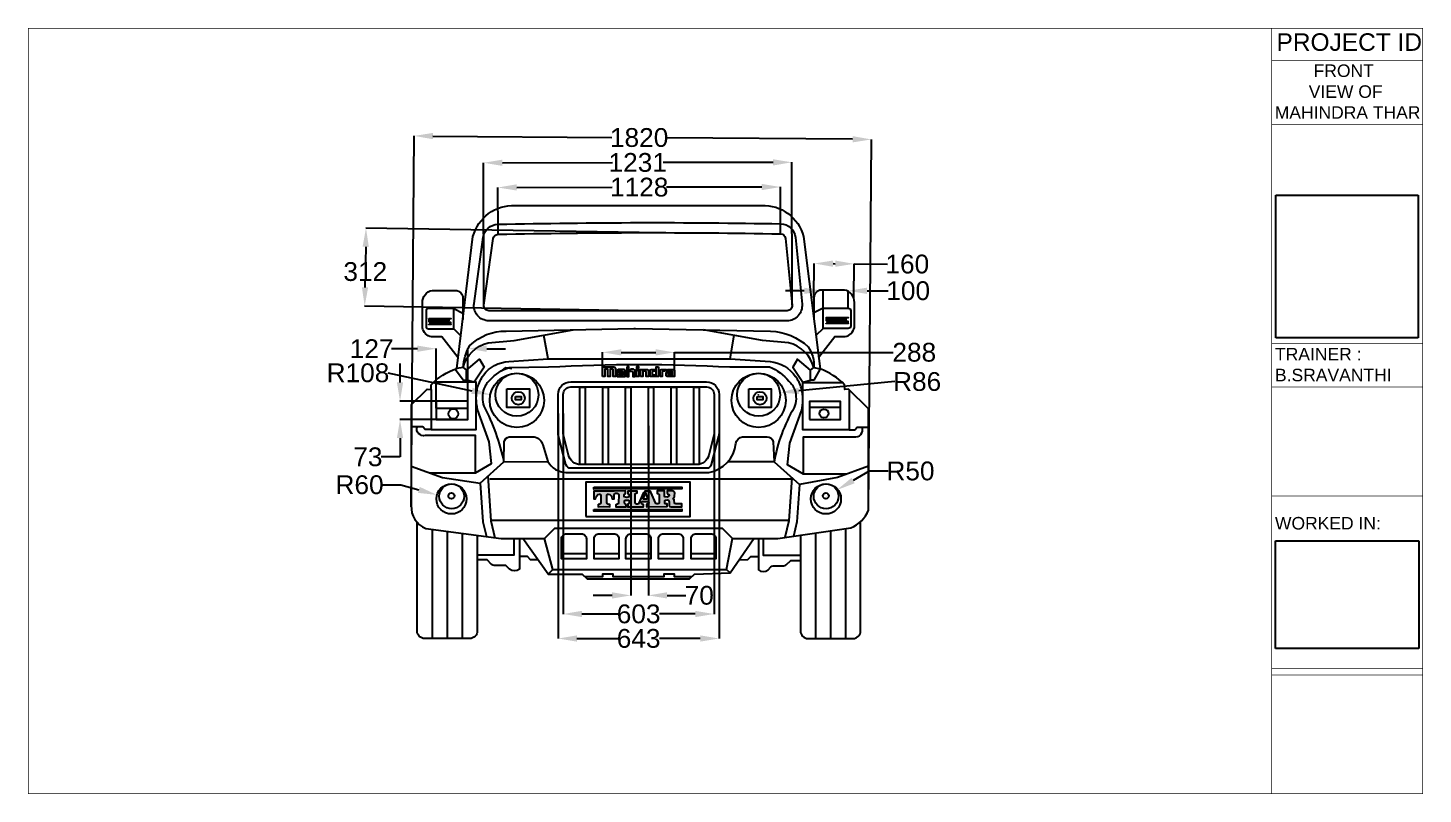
# Model space of a CAD drawing. Header units: millimetres. Extents: x 95227 to 123007, y 41076 to 56298.
# Drawn here: x 117435 to 123007, y 45131 to 48188 of the extents above; entities that cross this region are included whole.
import ezdxf

# ---------------------------------------------------------------- set-up
doc = ezdxf.new("R2010")
doc.units = ezdxf.units.MM
doc.header["$MEASUREMENT"] = 0
doc.layers.add('Dimensions', color=9, linetype='Continuous')
doc.layers.add('Zig Zag', color=7, linetype='ZIGZAG')
doc.styles.get("Standard").update_dxf_attribs({"font": 'arial.ttf'})
doc.linetypes.add('ZIGZAG', pattern='A,0.0001,-0.2,[131,ltypeshp.shx,S=0.2,R=0,X=-0.2,Y=0],-0.4,[131,ltypeshp.shx,S=0.2,R=180,X=0.2,Y=0],-0.2', length=0.8001)
doc.dimstyles.get("Standard").update_dxf_attribs({"dimtxt": 75, "dimasz": 75, "dimexe": 0.18, "dimexo": 0.0625, "dimgap": 0.09, "dimtad": 0, "dimtih": 1, "dimtoh": 1, "dimdec": 0, "dimzin": 0, "dimdsep": 46, "dimtxsty": 'Standard', "dimcen": 0.09, "dimadec": 0, "dimazin": 0, "dimtfac": 1, "dimtdec": 0, "dimtofl": 0, "dimtmove": 0, "dimatfit": 3, "dimfxl": 1, "dimtolj": 1, "dimtzin": 0, "dimarcsym": 0})
picture_1 = doc.add_image_def('image1.jpeg', size_in_pixel=(1023, 1024))
picture_2 = doc.add_image_def('image2.jpg', size_in_pixel=(866, 650))

# ---------------------------------------------------------------- blocks, each defined once
blk = doc.blocks.new('Thar Text')
h = blk.add_hatch(color=1)
h.dxf.hatch_style = 1
h.paths.add_polyline_path([(46.7, -3), (-34.6, 23.4), (-35.1, 21.7), (46.1, -4.7)])
h.paths.add_polyline_path([(-15.4, 11.2, -0.382894), (-13.9, 8.7), (-16.4, 1.4, -0.23712), (-17.9, 0.6), (-19.2, 0.6, 0.31703), (-19.4, 0.4), (-20, -1.3), (-10.7, -4.4), (-10.2, -2.9, 0.242247), (-10.7, -1.1, -0.339913), (-11, -0.2), (-10.4, 1.6, -0.265073), (-10.3, 1.7, -0.273396), (-5.9, 0.3, -0.277258), (-5.9, 0.1), (-6.5, -1.5, -0.294154), (-7.4, -2.3, 0.288317), (-8.7, -3.4), (-9.2, -4.9), (5.4, -9.6), (6, -7.6, -0.393076), (4.7, -5.4), (4.8, -5.1, -0.353837), (6, -4.5), (10.8, -6, -0.376101), (11.5, -7.4, -0.347638), (10.2, -8.3), (9, -8.3), (8.3, -10.5), (27.2, -16.6), (28, -13.9), (26.4, -13.4, -0.348559), (26, -12.8), (26.7, -10.7, -0.381602), (27.7, -10), (29.6, -10.6, -0.406679), (30.5, -12.6), (29.5, -15.8, 0.400639), (30.6, -17.9), (40.6, -21.1), (41.6, -18.3), (36.1, -16.5, -0.333412), (35.2, -15), (35.7, -13.1, 0.344418), (35.1, -11.1, 0.196792), (37.3, -9.2), (38.4, -6.2, 0.356185), (36.6, -3.6), (32, -2.1), (31.3, -4.1, 0.250677), (32, -5.5, -0.521072), (31.7, -7.7, -0.179004), (30.2, -7.8), (28.3, -7.1, -0.34931), (27.9, -6.3), (29.6, -1.4), (22.9, 0.8), (22.1, -1.6, -0.435565), (23.4, -3.7), (21.2, -10.5, -0.584703), (17.9, -10.3), (16.7, 1.7, 0.27519), (15.3, 3.2), (11.4, 4.5), (11.7, -3.1, -0.566637), (11.2, -3.6), (7.8, -2.5, -0.426032), (7.8, -1.8), (9.6, 0.4), (10.1, 2, 0.26241), (9.7, 3.6), (1.6, -5.4, -0.497213), (-1.2, -3.7), (1.2, 3.7, -0.471858), (3.7, 5.1), (4.3, 6.8), (-4.2, 9.6), (-4.9, 7.6, 0.376102), (-4, 6), (-4.7, 3.9, -0.251657), (-9.4, 5.4), (-9.1, 6.4, -0.401256), (-7, 8.1), (-6.3, 10.3), (-16.9, 13.7), (-26.6, 16.8), (-35.8, 19.8), (-38.1, 12.7), (-36.4, 12.1, -0.37191), (-31.2, 15.3, -0.585078), (-30.4, 13.7), (-32.6, 7, -0.316215), (-34.2, 6), (-35.5, 6.1, 0.351509), (-35.9, 5.8), (-36.5, 4.1), (-31, 2.4), (-25.6, 0.6), (-25, 2.3, 0.351509), (-25.2, 2.7), (-26.4, 3.4, -0.316215), (-27, 5.2), (-24.9, 11.9, -0.585078), (-23.3, 12.7, -0.37191), (-21, 7.1), (-19.3, 6.6), (-18.1, 10.1, -0.399434)])
h.paths.add_polyline_path([(40, -23.5), (-41.3, 2.9), (-41.8, 1.3), (39.4, -25.1)])
at = {"color": 1}
blk.add_lwpolyline([(-16.9, 13.7), (-26.6, 16.8), (-35.8, 19.8), (-38.1, 12.7), (-36.4, 12.1, -0.37191), (-31.2, 15.3, -0.585078), (-30.4, 13.7), (-32.6, 7, -0.316215), (-34.2, 6), (-35.5, 6.1, 0.351509), (-35.9, 5.8), (-36.5, 4.1), (-31, 2.4), (-25.6, 0.6), (-25, 2.3, 0.351509), (-25.2, 2.7), (-26.4, 3.4, -0.316215), (-27, 5.2), (-24.9, 11.9, -0.585078), (-23.3, 12.7, -0.37191), (-21, 7.1), (-19.3, 6.6), (-18.1, 10.1, -0.399434), (-15.4, 11.2, -0.382894), (-13.9, 8.7), (-16.4, 1.4, -0.23712), (-17.9, 0.6), (-19.2, 0.6, 0.31703), (-19.4, 0.4), (-20, -1.3), (-10.7, -4.4), (-10.2, -2.9, 0.242247), (-10.7, -1.1, -0.339913), (-11, -0.2), (-10.4, 1.6, -0.265073), (-10.3, 1.7, -0.273396), (-5.9, 0.3, -0.277258), (-5.9, 0.1), (-6.5, -1.5, -0.294154), (-7.4, -2.3, 0.288317), (-8.7, -3.4), (-9.2, -4.9), (5.4, -9.6), (6, -7.6, -0.393076), (4.7, -5.4), (4.8, -5.1, -0.353837), (6, -4.5), (10.8, -6, -0.376101), (11.5, -7.4, -0.347638), (10.2, -8.3), (9, -8.3), (8.3, -10.5), (27.2, -16.6), (28, -13.9), (26.4, -13.4, -0.348559), (26, -12.8), (26.7, -10.7, -0.381602), (27.7, -10), (29.6, -10.6, -0.406679), (30.5, -12.6), (29.5, -15.8, 0.400639), (30.6, -17.9), (40.6, -21.1), (41.6, -18.3), (36.1, -16.5, -0.333412), (35.2, -15), (35.7, -13.1, 0.344418), (35.1, -11.1, 0.196792), (37.3, -9.2), (38.4, -6.2, 0.356185), (36.6, -3.6), (32, -2.1), (31.3, -4.1, 0.250677), (32, -5.5, -0.521072), (31.7, -7.7, -0.179004), (30.2, -7.8), (28.3, -7.1, -0.34931), (27.9, -6.3), (29.6, -1.4), (22.9, 0.8), (22.1, -1.6, -0.435565), (23.4, -3.7), (21.2, -10.5, -0.584703), (17.9, -10.3), (16.7, 1.7, 0.27519), (15.3, 3.2), (11.4, 4.5), (11.7, -3.1, -0.58706), (11.2, -3.6), (7.8, -2.5, -0.426032), (7.8, -1.8), (9.6, 0.4), (10.1, 2, 0.26241), (9.7, 3.6), (1.6, -5.4, -0.497213), (-1.2, -3.7), (1.2, 3.7, -0.471858), (3.7, 5.1), (4.3, 6.8), (-4.2, 9.6), (-4.9, 7.6, 0.376102), (-4, 6), (-4.7, 3.9, -0.251657), (-9.4, 5.4), (-9.1, 6.4, -0.401256), (-7, 8.1), (-6.3, 10.3), (-16.9, 13.7)], format="xyb", dxfattribs=at)
for points in [[(-34.6, 23.4), (46.7, -3), (46.1, -4.7), (-35.1, 21.7)], [(-41.3, 2.9), (40, -23.5), (39.4, -25.1), (-41.8, 1.3)]]:
    blk.add_lwpolyline(points, close=True, dxfattribs=at)
blk = doc.blocks.new('Mahindra')
h = blk.add_hatch(color=7)
h.dxf.hatch_style = 1
h.paths.add_polyline_path([(-443, 114, -0.346583), (-436, 121), (-403, 121, -0.444903), (-393, 111), (-393, 0), (-358, 0), (-358, 135, 0.357936), (-381, 158), (-563, 158), (-563, 0), (-526, 0), (-526, 121), (-485, 121, -0.455036), (-478, 114), (-478, 0), (-443, 0)])
h.paths.add_polyline_path([(-252, 62, 0.467401), (-258, 69), (-320, 69, 0.365004), (-333, 56), (-333, 12, 0.414703), (-322, 0), (-200, 0), (-200, 93, 0.37394), (-221, 115), (-307, 115, 0.272235), (-317, 110), (-332, 86), (-247, 86, -0.438461), (-235, 74), (-235, 27), (-302, 27), (-302, 41, -0.46741), (-297, 46), (-252, 46)])
h.paths.add_polyline_path([(-141, 158), (-176, 158), (-176, 0), (-141, 0)])
h.paths.add_polyline_path([(-66, 116), (-112, 116, 0.276814), (-122, 110), (-141, 86), (-93, 86, -0.440981), (-81, 74), (-81, 0), (-44, 0), (-44, 93, 0.379042)])
h.paths.add_polyline_path([(18, 114), (-16, 88, 0.234612), (-18, 82), (-18, 0), (18, 0)])
h.paths.add_polyline_path([(18, 128), (18, 158), (-18, 158), (-18, 100)])
h.paths.add_polyline_path([(80, 85), (123, 85, -0.432716), (134, 74), (134, 0), (172, 0), (172, 90, 0.453336), (147, 115), (43, 115), (43, 0), (80, 0)])
h.paths.add_polyline_path([(241, 86), (272, 86, 0.27096), (279, 90), (293, 115), (216, 115, 0.340229), (196, 95), (196, 15, 0.364131), (215, 0), (330, 0), (330, 158), (295, 158), (295, 28), (242, 28, -0.473184), (232, 37), (232, 76, -0.325018)])
h.paths.add_polyline_path([(440, 91), (456, 115), (373, 115, 0.414214), (356, 98), (356, 0), (392, 0), (392, 73, -0.383301), (404, 85), (428, 85, 0.262836)])
h.paths.add_polyline_path([(587, 97, 0.382551), (569, 115), (481, 115), (469, 109), (455, 86), (542, 86, -0.384577), (552, 77), (552, 27), (485, 27), (485, 40, -0.487403), (490, 46), (536, 46), (536, 62, 0.4624), (529, 68), (467, 68, 0.369759), (453, 55), (453, 14, 0.360265), (467, 0), (587, 0)])
at = {"color": 7, "true_color": 0xffffff}
for points in [[(-563, 0), (-563, 158), (-381, 158, -0.357936), (-358, 135), (-358, 0), (-393, 0), (-393, 111, 0.444903), (-403, 121), (-436, 121, 0.346583), (-443, 114), (-443, 0), (-478, 0), (-478, 114, 0.455036), (-485, 121), (-526, 121), (-526, 0)], [(-332, 86), (-247, 86, -0.438461), (-235, 74), (-235, 27), (-302, 27), (-302, 41, -0.46741), (-297, 46), (-252, 46), (-252, 62, 0.467401), (-258, 69), (-320, 69, 0.365004), (-333, 56), (-333, 12, 0.416126), (-322, 0), (-200, 0), (-200, 93, 0.37394), (-221, 115), (-307, 115, 0.263878), (-317, 110)], [(-16, 88), (18, 114), (18, 0), (-18, 0), (-18, 82, -0.234612)], [(43, 0), (43, 115), (147, 115, -0.453336), (172, 90), (172, 0), (134, 0), (134, 74, 0.432716), (123, 85), (80, 85), (80, 0)], [(330, 158), (330, 0), (215, 0, -0.364131), (196, 15), (196, 95, -0.340229), (216, 115), (293, 115), (279, 90, -0.27096), (272, 86), (241, 86, 0.325018), (232, 76), (232, 37, 0.473184), (242, 28), (295, 28), (295, 158)], [(356, 0), (356, 98, -0.408234), (373, 115), (456, 115), (440, 91, -0.262836), (428, 85), (404, 85, 0.383301), (392, 73), (392, 0)], [(455, 86), (469, 109), (481, 115), (569, 115, -0.382551), (587, 97), (587, 0), (467, 0, -0.360265), (453, 14), (453, 55, -0.369759), (467, 68), (529, 68, -0.4624), (536, 62), (536, 46), (490, 46, 0.487403), (485, 40), (485, 27), (552, 27), (552, 77, 0.384577), (542, 86)]]:
    blk.add_lwpolyline(points, format="xyb", close=True, dxfattribs=at)
for points in [[(-176, 158), (-176, 0), (-141, 0), (-141, 158)], [(18, 128), (18, 158), (-18, 158), (-18, 100)]]:
    blk.add_lwpolyline(points, close=True, dxfattribs=at)
blk.add_lwpolyline([(-141, 86), (-93, 86, -0.440981), (-81, 74), (-81, 0), (-44, 0), (-44, 93, 0.379042), (-66, 116), (-112, 116, 0.276814), (-122, 110), (-141, 86)], format="xyb", dxfattribs=at)
blk = doc.blocks.new('*D140')
at = {"layer": 'Defpoints', "color": 0, "transparency": 16777216}
for p in [(120803.4, 47743.5), (118966, 46277.3), (120792, 46263.3)]:
    blk.add_point(p, dxfattribs=at)
at = {"layer": 'Dimensions', "color": 0, "lineweight": -2, "transparency": 16777216}
for p, q in [((118966, 46277.4), (118977.3, 47757.7)), ((119052.3, 47756.9), (119767.6, 47751.4)), ((120728.4, 47744), (119984.5, 47749.8)), ((120792, 46263.4), (120803.4, 47743.7))]:
    blk.add_line(p, q, dxfattribs=at)
at = {"layer": 'Dimensions', "color": 0, "transparency": 16777216}
for points in [[(119052.4, 47769.4), (119052.2, 47744.4), (118977.3, 47757.5)], [(120728.5, 47756.5), (120728.3, 47731.5), (120803.4, 47743.5)]]:
    blk.add_solid(points, dxfattribs=at)
at = {"layer": 'Dimensions', "color": 0, "transparency": 16777216, "insert": (119876.1, 47750.6), "char_height": 75, "attachment_point": 5}
blk.add_mtext('\\A1;1820', dxfattribs=at)
blk = doc.blocks.new('*D141')
at = {"layer": 'Defpoints', "color": 0, "transparency": 16777216}
for p in [(120440.4, 47553.6), (119312.7, 47364.8), (120440.8, 47366.7)]:
    blk.add_point(p, dxfattribs=at)
at = {"layer": 'Dimensions', "color": 0, "lineweight": -2, "transparency": 16777216}
for p, q in [((119312.7, 47364.8), (119312.4, 47551.9)), ((119387.4, 47551.8), (119767.8, 47552.5)), ((120365.4, 47553.5), (119985, 47552.9)), ((120440.8, 47366.8), (120440.4, 47553.8))]:
    blk.add_line(p, q, dxfattribs=at)
at = {"layer": 'Dimensions', "color": 0, "transparency": 16777216}
for points in [[(119387.4, 47564.3), (119387.4, 47539.3), (119312.4, 47551.7)], [(120365.4, 47566), (120365.5, 47541), (120440.4, 47553.6)]]:
    blk.add_solid(points, dxfattribs=at)
at = {"layer": 'Dimensions', "color": 0, "transparency": 16777216, "insert": (119876.4, 47552.7), "char_height": 75, "attachment_point": 5}
blk.add_mtext('\\A1;1128', dxfattribs=at)
blk = doc.blocks.new('*D142')
at = {"layer": 'Defpoints', "color": 0, "transparency": 16777216}
for p in [(120485.8, 47652.1), (120486.7, 47081.8), (119256.2, 47079.8)]:
    blk.add_point(p, dxfattribs=at)
at = {"layer": 'Dimensions', "color": 0, "lineweight": -2, "transparency": 16777216}
for p, q in [((119256.2, 47079.9), (119255.2, 47650.4)), ((119330.2, 47650.3), (119769.2, 47651)), ((120410.8, 47652), (119971.8, 47651.3)), ((120486.7, 47081.9), (120485.8, 47652.3))]:
    blk.add_line(p, q, dxfattribs=at)
at = {"layer": 'Dimensions', "color": 0, "transparency": 16777216}
for points in [[(119330.2, 47662.8), (119330.3, 47637.8), (119255.2, 47650.2)], [(120410.8, 47664.5), (120410.8, 47639.5), (120485.8, 47652.1)]]:
    blk.add_solid(points, dxfattribs=at)
at = {"layer": 'Dimensions', "color": 0, "transparency": 16777216, "insert": (119870.5, 47651.2), "char_height": 75, "attachment_point": 5}
blk.add_mtext('\\A1;1231', dxfattribs=at)
blk = doc.blocks.new('*D143')
at = {"layer": 'Defpoints', "color": 0, "transparency": 16777216}
for p in [(119552.8, 46649.4), (120195.4, 46649.4), (120195.4, 45751.8)]:
    blk.add_point(p, dxfattribs=at)
at = {"layer": 'Dimensions', "color": 0, "lineweight": -2, "transparency": 16777216}
for p, q in [((119552.8, 46649.4), (119552.8, 45751.6)), ((120195.4, 46649.4), (120195.4, 45751.6)), ((119627.8, 45751.8), (119791, 45751.8)), ((120120.4, 45751.8), (119957.3, 45751.8))]:
    blk.add_line(p, q, dxfattribs=at)
at = {"layer": 'Dimensions', "color": 0, "transparency": 16777216}
for points in [[(119627.8, 45764.3), (119627.8, 45739.3), (119552.8, 45751.8)], [(120120.4, 45764.3), (120120.4, 45739.3), (120195.4, 45751.8)]]:
    blk.add_solid(points, dxfattribs=at)
at = {"layer": 'Dimensions', "color": 0, "transparency": 16777216, "insert": (119874.1, 45751.8), "char_height": 75, "attachment_point": 5}
blk.add_mtext('\\A1;643', dxfattribs=at)
blk = doc.blocks.new('*D144')
at = {"layer": 'Defpoints', "color": 0, "transparency": 16777216}
for p in [(119572.8, 46649.4), (120175.4, 46649.4), (120175.4, 45849.6)]:
    blk.add_point(p, dxfattribs=at)
at = {"layer": 'Dimensions', "color": 0, "lineweight": -2, "transparency": 16777216}
for p, q in [((119572.8, 46649.4), (119572.8, 45849.4)), ((120175.4, 46649.4), (120175.4, 45849.4)), ((119647.8, 45849.6), (119791, 45849.6)), ((120100.4, 45849.6), (119957.3, 45849.6))]:
    blk.add_line(p, q, dxfattribs=at)
at = {"layer": 'Dimensions', "color": 0, "transparency": 16777216}
for points in [[(119647.8, 45862.1), (119647.8, 45837.1), (119572.8, 45849.6)], [(120100.4, 45862.1), (120100.4, 45837.1), (120175.4, 45849.6)]]:
    blk.add_solid(points, dxfattribs=at)
at = {"layer": 'Dimensions', "color": 0, "transparency": 16777216, "insert": (119874.1, 45849.6), "char_height": 75, "attachment_point": 5}
blk.add_mtext('\\A1;603', dxfattribs=at)
blk = doc.blocks.new('*D145')
at = {"layer": 'Defpoints', "color": 0, "transparency": 16777216}
for p in [(119843, 46600.6), (119912.9, 46600.6), (119912.9, 45923.8)]:
    blk.add_point(p, dxfattribs=at)
at = {"layer": 'Dimensions', "color": 0, "lineweight": -2, "transparency": 16777216}
for p, q in [((119843, 46600.5), (119843, 45923.6)), ((119912.9, 46600.5), (119912.9, 45923.6)), ((119768, 45923.8), (119693, 45923.8)), ((119987.9, 45923.8), (120062.9, 45923.8))]:
    blk.add_line(p, q, dxfattribs=at)
at = {"layer": 'Dimensions', "color": 0, "transparency": 16777216}
for points in [[(119768, 45936.3), (119768, 45911.3), (119843, 45923.8)], [(119987.9, 45936.3), (119987.9, 45911.3), (119912.9, 45923.8)]]:
    blk.add_solid(points, dxfattribs=at)
at = {"layer": 'Dimensions', "color": 0, "transparency": 16777216, "insert": (120116.3, 45923.8), "char_height": 75, "attachment_point": 5}
blk.add_mtext('\\A1;70', dxfattribs=at)
blk = doc.blocks.new('*D146')
at = {"layer": 'Defpoints', "color": 0, "transparency": 16777216}
for p in [(120734.5, 47246.9), (120574.1, 47111.6), (120733.2, 47110.1)]:
    blk.add_point(p, dxfattribs=at)
at = {"layer": 'Dimensions', "color": 0, "lineweight": -2, "transparency": 16777216}
for p, q in [((120574.1, 47111.6), (120575.4, 47248.6)), ((120650.4, 47247.7), (120659.5, 47247.6)), ((120733.2, 47110.1), (120734.5, 47247.1)), ((120734.5, 47246.9), (120867.7, 47245.7))]:
    blk.add_line(p, q, dxfattribs=at)
at = {"layer": 'Dimensions', "color": 0, "transparency": 16777216}
for points in [[(120650.5, 47260.2), (120650.3, 47235.2), (120575.4, 47248.4)], [(120659.6, 47260.1), (120659.3, 47235.1), (120734.5, 47246.9)]]:
    blk.add_solid(points, dxfattribs=at)
at = {"layer": 'Dimensions', "color": 0, "transparency": 16777216, "insert": (120947, 47245.7), "char_height": 75, "attachment_point": 5}
blk.add_mtext('\\A1;160', dxfattribs=at)
blk = doc.blocks.new('*D147')
at = {"layer": 'Defpoints', "color": 0, "transparency": 16777216}
for p in [(120711.1, 47139.3), (120610.5, 47069.9), (120711.1, 47069.9)]:
    blk.add_point(p, dxfattribs=at)
at = {"layer": 'Dimensions', "color": 0, "lineweight": -2, "transparency": 16777216}
for p, q in [((120535.5, 47139.3), (120460.5, 47139.3)), ((120610.5, 47069.9), (120610.5, 47139.5)), ((120711.1, 47069.9), (120711.1, 47139.5)), ((120786.1, 47139.3), (120871.2, 47139.3))]:
    blk.add_line(p, q, dxfattribs=at)
at = {"layer": 'Dimensions', "color": 0, "transparency": 16777216}
for points in [[(120535.5, 47151.8), (120535.5, 47126.8), (120610.5, 47139.3)], [(120786.1, 47151.8), (120786.1, 47126.8), (120711.1, 47139.3)]]:
    blk.add_solid(points, dxfattribs=at)
at = {"layer": 'Dimensions', "color": 0, "transparency": 16777216, "insert": (120950.5, 47139.3), "char_height": 75, "attachment_point": 5}
blk.add_mtext('\\A1;100', dxfattribs=at)
blk = doc.blocks.new('*D113')
at = {"layer": 'Defpoints', "color": 0, "transparency": 16777216}
for p in [(120353.4, 46724.8), (120438.6, 46733)]:
    blk.add_point(p, dxfattribs=at)
at = {"layer": 'Dimensions', "color": 0, "lineweight": -2, "transparency": 16777216}
for p, q in [((120896.6, 46776.9), (120513.3, 46740.1)), ((120353.3, 46724.8), (120353.5, 46724.8)), ((120353.4, 46724.7), (120353.4, 46724.9))]:
    blk.add_line(p, q, dxfattribs=at)
at = {"layer": 'Dimensions', "color": 0, "transparency": 16777216}
blk.add_solid([(120512.1, 46752.6), (120514.5, 46727.7), (120438.6, 46733)], dxfattribs=at)
at = {"layer": 'Dimensions', "color": 0, "transparency": 16777216, "insert": (120986.3, 46776.9), "char_height": 75, "attachment_point": 5}
blk.add_mtext('\\A1;R86', dxfattribs=at)
blk = doc.blocks.new('*D114')
at = {"layer": 'Defpoints', "color": 0, "transparency": 16777216}
for p in [(119281.9, 46724.6), (119387.9, 46702.1)]:
    blk.add_point(p, dxfattribs=at)
at = {"layer": 'Dimensions', "color": 0, "lineweight": -2, "transparency": 16777216}
for p, q in [((118872.1, 46811.7), (119208.6, 46740.2)), ((119387.8, 46702.1), (119388, 46702.1)), ((119387.9, 46702), (119387.9, 46702.2))]:
    blk.add_line(p, q, dxfattribs=at)
at = {"layer": 'Dimensions', "color": 0, "transparency": 16777216}
blk.add_solid([(119211.2, 46752.5), (119206, 46728), (119281.9, 46724.6)], dxfattribs=at)
at = {"layer": 'Dimensions', "color": 0, "transparency": 16777216, "insert": (118753.2, 46811.7), "char_height": 75, "attachment_point": 5}
blk.add_mtext('\\A1;R108', dxfattribs=at)
blk = doc.blocks.new('*D115')
at = {"layer": 'Defpoints', "color": 0, "transparency": 16777216}
for p in [(120622.8, 46319.3), (120665.6, 46344.3)]:
    blk.add_point(p, dxfattribs=at)
at = {"layer": 'Dimensions', "color": 0, "lineweight": -2, "transparency": 16777216}
for p, q in [((120795.1, 46420), (120730.4, 46382.1)), ((120870.1, 46420), (120795.1, 46420)), ((120622.7, 46319.3), (120622.9, 46319.3)), ((120622.8, 46319.2), (120622.8, 46319.4))]:
    blk.add_line(p, q, dxfattribs=at)
at = {"layer": 'Dimensions', "color": 0, "transparency": 16777216}
blk.add_solid([(120724.1, 46392.9), (120736.7, 46371.3), (120665.6, 46344.3)], dxfattribs=at)
at = {"layer": 'Dimensions', "color": 0, "transparency": 16777216, "insert": (120959.7, 46420), "char_height": 75, "attachment_point": 5}
blk.add_mtext('\\A1;R50', dxfattribs=at)
blk = doc.blocks.new('*D116')
at = {"layer": 'Defpoints', "color": 0, "transparency": 16777216}
for p in [(119068.7, 46324.9), (119126.6, 46308.8)]:
    blk.add_point(p, dxfattribs=at)
at = {"layer": 'Dimensions', "color": 0, "lineweight": -2, "transparency": 16777216}
for p, q in [((118849.2, 46365), (118924.2, 46365)), ((118924.2, 46365), (118996.5, 46345)), ((119126.5, 46308.8), (119126.7, 46308.8)), ((119126.6, 46308.7), (119126.6, 46308.9))]:
    blk.add_line(p, q, dxfattribs=at)
at = {"layer": 'Dimensions', "color": 0, "transparency": 16777216}
blk.add_solid([(118999.8, 46357), (118993.1, 46332.9), (119068.7, 46324.9)], dxfattribs=at)
at = {"layer": 'Dimensions', "color": 0, "transparency": 16777216, "insert": (118759.6, 46365), "char_height": 75, "attachment_point": 5}
blk.add_mtext('\\A1;R60', dxfattribs=at)
blk = doc.blocks.new('*D152')
at = {"layer": 'Defpoints', "color": 0, "transparency": 16777216}
for p in [(120017.3, 46893.7), (119729.8, 46797), (120017.3, 46797)]:
    blk.add_point(p, dxfattribs=at)
at = {"layer": 'Dimensions', "color": 0, "lineweight": -2, "transparency": 16777216}
for p, q in [((119729.8, 46797.1), (119729.8, 46893.9)), ((119804.8, 46893.7), (119942.3, 46893.7)), ((120017.3, 46797.1), (120017.3, 46893.9)), ((120017.3, 46893.7), (120891.2, 46893.7))]:
    blk.add_line(p, q, dxfattribs=at)
at = {"layer": 'Dimensions', "color": 0, "transparency": 16777216}
for points in [[(119804.8, 46906.2), (119804.8, 46881.2), (119729.8, 46893.7)], [(119942.3, 46906.2), (119942.3, 46881.2), (120017.3, 46893.7)]]:
    blk.add_solid(points, dxfattribs=at)
at = {"layer": 'Dimensions', "color": 0, "transparency": 16777216, "insert": (120974.9, 46893.7), "char_height": 75, "attachment_point": 5}
blk.add_mtext('\\A1;288', dxfattribs=at)
blk = doc.blocks.new('*D153')
at = {"layer": 'Defpoints', "color": 0, "transparency": 16777216}
for p in [(119876.7, 47371.4), (118780.1, 47078.2), (119871.5, 47059.8)]:
    blk.add_point(p, dxfattribs=at)
at = {"layer": 'Dimensions', "color": 0, "lineweight": -2, "transparency": 16777216}
for p, q in [((119876.7, 47371.4), (118785.2, 47389.8)), ((118784.1, 47314.8), (118783.1, 47254.1)), ((118781.4, 47153.2), (118781.8, 47177.3)), ((119871.4, 47059.8), (118779.9, 47078.2))]:
    blk.add_line(p, q, dxfattribs=at)
at = {"layer": 'Dimensions', "color": 0, "transparency": 16777216}
for points in [[(118771.6, 47315), (118796.6, 47314.6), (118785.3, 47389.8)], [(118768.9, 47153.4), (118793.9, 47153), (118780.1, 47078.2)]]:
    blk.add_solid(points, dxfattribs=at)
at = {"layer": 'Dimensions', "color": 0, "transparency": 16777216, "insert": (118782.4, 47215.7), "char_height": 75, "attachment_point": 5}
blk.add_mtext('\\A1;312', dxfattribs=at)
blk = doc.blocks.new('*D194')
at = {"layer": 'Defpoints', "color": 0, "transparency": 16777216}
for p in [(119192.2, 46908.4), (119065.4, 46671.1), (119192.2, 46671.1)]:
    blk.add_point(p, dxfattribs=at)
at = {"layer": 'Dimensions', "color": 0, "lineweight": -2, "transparency": 16777216}
for p, q in [((118990.4, 46908.4), (118887.3, 46908.4)), ((119065.4, 46671.1), (119065.4, 46908.6)), ((119192.2, 46671.1), (119192.2, 46908.6)), ((119267.2, 46908.4), (119342.2, 46908.4))]:
    blk.add_line(p, q, dxfattribs=at)
at = {"layer": 'Dimensions', "color": 0, "transparency": 16777216}
for points in [[(118990.4, 46920.9), (118990.4, 46895.9), (119065.4, 46908.4)], [(119267.2, 46920.9), (119267.2, 46895.9), (119192.2, 46908.4)]]:
    blk.add_solid(points, dxfattribs=at)
at = {"layer": 'Dimensions', "color": 0, "transparency": 16777216, "insert": (118807.9, 46908.4), "char_height": 75, "attachment_point": 5}
blk.add_mtext('\\A1;127', dxfattribs=at)
blk = doc.blocks.new('*D195')
at = {"layer": 'Defpoints', "color": 0, "transparency": 16777216}
for p in [(119128.8, 46699), (118921.2, 46626.4), (119128.8, 46626.4)]:
    blk.add_point(p, dxfattribs=at)
at = {"layer": 'Dimensions', "color": 0, "lineweight": -2, "transparency": 16777216}
for p, q in [((118921.2, 46774), (118921.2, 46849)), ((119128.7, 46699), (118921, 46699)), ((119128.7, 46626.4), (118921, 46626.4)), ((118921.2, 46551.4), (118921.2, 46476.4)), ((118921.2, 46476.4), (118846.2, 46476.4))]:
    blk.add_line(p, q, dxfattribs=at)
at = {"layer": 'Dimensions', "color": 0, "transparency": 16777216}
for points in [[(118908.7, 46774), (118933.7, 46774), (118921.2, 46699)], [(118908.7, 46551.4), (118933.7, 46551.4), (118921.2, 46626.4)]]:
    blk.add_solid(points, dxfattribs=at)
at = {"layer": 'Dimensions', "color": 0, "transparency": 16777216, "insert": (118792.7, 46476.4), "char_height": 75, "attachment_point": 5}
blk.add_mtext('\\A1;73', dxfattribs=at)

msp = doc.modelspace()

# ---------------------------------------------------------------- linework, layer by layer
at = {"const_width": 2.5}
for points in [[(117436.4, 48187.2), (122402, 48187.2), (122402, 45132.2), (117436.4, 45132.2)], [(122402, 48187.2), (123005.6, 48187.2), (123005.6, 45132.2), (122402, 45132.2)]]:
    msp.add_lwpolyline(points, close=True, dxfattribs=at)
for points in [[(122402, 48059.6), (123005.6, 48059.6)], [(122402, 47803.6), (123005.6, 47803.6)], [(122402, 46930.1), (123005.6, 46930.1)], [(122402, 46755.6), (123005.6, 46755.6)], [(122402, 46320.7), (123005.6, 46320.7)], [(122402, 45631.7), (123005.6, 45631.7)], [(122402, 45606.7), (123005.6, 45606.7)]]:
    msp.add_lwpolyline(points, dxfattribs=at)
for points in [[(119148.1, 46829.1), (119212.3, 47355.8, -0.350754), (119381.1, 47480.1), (120365, 47480.1, -0.349074), (120533.1, 47356), (120598.6, 46827.4)], [(119153.3, 46871.9), (119088, 46955.6), (119046.8, 46955.6, -0.30752), (119010.4, 46992), (119010.4, 47091.7, -0.373244), (119050.5, 47141.1), (119142.7, 47141.1, -0.404319), (119171.9, 47110.2), (119171.9, 47024.5)], [(120592.7, 46873.3), (120658.1, 46956.9), (120699.2, 46956.9, 0.30752), (120735.6, 46993.4), (120735.6, 47093.1, 0.373244), (120695.6, 47142.5), (120603.4, 47142.5, 0.404319), (120574.1, 47111.6), (120574.1, 47025.8)], [(119172.9, 46832.8, -0.111084), (119200.3, 46921.5, -0.200562), (119345.1, 46978.3), (119855, 46988.6, -0.009799), (119861.7, 46988.6), (120401.2, 46978.3, -0.177843), (120551.1, 46916.4, -0.177241), (120573.4, 46832.8, 0.177241)], [(119172.9, 46832.8, -0.279767), (119273.3, 46931.6), (119377.1, 46941.5), (119612.9, 46983.7)], [(120573.4, 46832.8, 0.279767), (120473, 46931.6), (120369.2, 46941.5), (120133.4, 46983.7)], [(119254.7, 46803.2, -0.22179), (119355.6, 46857.5), (119512.5, 46867.6), (120239.2, 46867.6), (120399.4, 46857.7, -0.213343), (120500.8, 46797.8)], [(118966.1, 46684.6), (119029.5, 46746.4), (119044.9, 46746.1), (119044.9, 46764.3, -0.126778), (119148.1, 46829.1)], [(119037.3, 46413), (119222.7, 46413), (119286.7, 46450.7), (119277.7, 46536.3), (119231.1, 46666, -0.118268), (119231.1, 46754.5, -0.077667), (119254.7, 46803.2)], [(119280.7, 46783.8, -0.133959), (119357.5, 46833.6), (119513.5, 46835.3, -0.027786), (120238.2, 46835.3), (120397.1, 46835.7, -0.108876), (120474.4, 46779, -0.211558)], [(120792, 46668.6), (120712.2, 46746.4), (120696.9, 46746.1), (120696.8, 46764.3, 0.121359), (120598.6, 46827.4, 0.121359)], [(119280.7, 46783.8, 0.113967), (119256.2, 46748.5, 0.172393), (119256.2, 46678.8, -0.06558), (119336.1, 46456.5)], [(119603.4, 46430.9, -0.341502), (119584, 46445.9), (119554.6, 46558.9, -0.063701), (119552.8, 46572.8), (119552.8, 46726, -0.414214), (119602.8, 46776), (120145.4, 46776, -0.414214), (120195.4, 46726), (120195.4, 46572.8, -0.063701), (120193.6, 46558.9), (120164.3, 46445.9, -0.341502), (120144.9, 46430.9), (119603.4, 46430.9)], [(120474.4, 46779, -0.113967), (120497.7, 46742.9, -0.172393), (120495.4, 46673.2, 0.091965), (120415.1, 46456.5)], [(120706, 46407.6), (120532.9, 46407.6), (120468.8, 46445.3), (120477.8, 46530.9), (120524.5, 46660.6, 0.118268), (120524.5, 46749.1, 0.077667), (120500.8, 46797.8)], [(118966.1, 46684.6), (118966.1, 46283, 0.324101), (119024.9, 46190.6), (119325.1, 46150.8), (119498.4, 46150.8), (119540, 46192.3), (120207.1, 46192.3), (120248.7, 46150.8), (120430, 46150.8), (120721.9, 46193.2, 0.197295), (120792, 46263.3), (120792, 46668.6)], [(119222.7, 46413), (119222.7, 46561.8), (119021.6, 46561.8, -0.56556), (118989.1, 46596.4)], [(120532.9, 46407.6), (120532.9, 46556.4), (120734, 46556.4, 0.585609), (120766.4, 46594.9)], [(119241.6, 46372.3), (119336.1, 46456.5), (119337.5, 46536.1, -0.343493), (119357.5, 46556.1), (119456.4, 46556.1, -0.306657), (119491.2, 46524.6), (119511.7, 46457.8, 0.256075), (119583, 46414), (120154.4, 46414, 0.329178), (120262.6, 46529.7, -0.37169), (120289, 46556.1), (120387.3, 46556.1, -0.397384), (120411.6, 46536.1), (120415.1, 46456.5), (120516.1, 46366.2)], [(119229.7, 46163.4), (119229.7, 45781.8, -0.414214), (119199.7, 45751.8), (119019.3, 45751.8, -0.414214), (118989.3, 45781.8), (118989.3, 46215.6)], [(120520.3, 46163.4), (120520.3, 45781.8, 0.414214), (120550.3, 45751.8), (120730.7, 45751.8, 0.414214), (120760.7, 45781.8), (120760.7, 46215.6)], [(119397.9, 46150.8), (119397.9, 46028.5, -0.359277), (119359, 46028.5), (119347.9, 46039.5, 0.198912), (119338.2, 46043.6), (119296.7, 46043.6, -0.198912), (119287, 46047.6), (119268.7, 46065.9), (119229.7, 46065.9)], [(120352.1, 46150.8), (120352.1, 46026.4, 0.359277), (120391.1, 46026.4), (120402.1, 46037.4, -0.198912), (120411.8, 46041.4), (120453.4, 46041.4, 0.198912), (120463.1, 46045.5), (120481.3, 46063.7), (120520.3, 46063.7)]]:
    msp.add_lwpolyline(points, format="xyb")
for points in [[(119311.8, 47404.7, -0.01015), (120441.5, 47406.7, -0.380256), (120500.1, 47352.6), (120526.5, 47085.8, -0.443437), (120466.8, 47019.8), (119276.2, 47019.8, -0.455461), (119216.7, 47088.1), (119253.7, 47353.1, -0.367872)], [(119312.7, 47364.8, -0.01015), (120440.8, 47366.7, -0.380256), (120460.3, 47348.7), (120486.7, 47081.8, -0.443437), (120466.8, 47059.8), (119276.2, 47059.8, -0.455461), (119256.3, 47082.6), (119293.3, 47347.5, -0.367872)], [(119135.6, 47068.5), (119035, 47068.5, 0.414214), (119025, 47058.5), (119025, 46997.9, 0.414214), (119035, 46987.9), (119135.6, 46987.9)], [(120610.5, 47069.9), (120711.1, 47069.9, -0.414214), (120721.1, 47059.9), (120721.1, 46999.3, -0.414214), (120711.1, 46989.3), (120610.5, 46989.3)], [(119593.9, 46483.9), (119574, 46563.9, -0.063701), (119572.8, 46572.8), (119572.8, 46726, -0.414214), (119602.8, 46756), (120145.4, 46756, -0.414214), (120175.4, 46726), (120175.4, 46572.8, -0.063701), (120174.3, 46563.9), (120154.3, 46483.9, -0.344354), (120105.8, 46446), (119642.4, 46446, -0.344354)], [(119586.2, 46169.6), (119645.5, 46169.6, -0.414214), (119665.5, 46149.6), (119665.5, 46070.3), (119566.2, 46070.3), (119566.2, 46149.6, -0.414214)], [(119716, 46169.6), (119775.3, 46169.6, -0.414214), (119795.3, 46149.6), (119795.3, 46070.3), (119696, 46070.3), (119696, 46149.6, -0.414214)], [(119843.6, 46169.6), (119902.9, 46169.6, -0.414214), (119922.9, 46149.6), (119922.9, 46070.3), (119823.6, 46070.3), (119823.6, 46149.6, -0.414214)], [(119973, 46169.6), (120032.3, 46169.6, -0.414214), (120052.3, 46149.6), (120052.3, 46070.3), (119953, 46070.3), (119953, 46149.6, -0.414214)], [(120103.6, 46169.6), (120162.9, 46169.6, -0.414214), (120182.9, 46149.6), (120182.9, 46070.3), (120083.6, 46070.3), (120083.6, 46149.6, -0.414214)]]:
    msp.add_lwpolyline(points, format="xyb", close=True)
for points in [[(119135.6, 47068.5), (119171.9, 47049.5)], [(120610.5, 47069.9), (120574.1, 47050.9)], [(119135.6, 46987.9), (119164, 46959.7)], [(120610.5, 46989.3), (120582, 46961.1)], [(119512.5, 46867.6), (119495.5, 46962.7)], [(120239.2, 46867.6), (120256.2, 46962.7)], [(119141.5, 46826.9), (119174.1, 46783.2), (119187.1, 46783.2), (119187.1, 46823.1), (119239, 46866.2), (119257.8, 46834.4), (119217.6, 46774.4), (119187.1, 46783.2)], [(120598.6, 46827.4), (120573.2, 46783.2), (120560.2, 46783.2), (120560.2, 46823.1), (120508.2, 46866.2), (120489.5, 46834.4), (120529.7, 46774.4), (120560.2, 46783.2)], [(119172.9, 46832.8), (119148.1, 46829.1)], [(119172.9, 46832.8), (119187.1, 46823.1)], [(119342.8, 46832.8), (119328.5, 46823.1)], [(119342.8, 46832.8), (119367.5, 46829.1)], [(120560.2, 46823.1), (120573.4, 46832.8), (120598.6, 46827.4)], [(119044.9, 46746.1), (119044.9, 46586.4), (119225.8, 46586.4), (119225.8, 46774.4), (119055.2, 46774.4)], [(120714.2, 46744.5), (120714.2, 46585), (120529.7, 46585), (120529.7, 46773.6), (120687.4, 46773.6)], [(119065.4, 46671.1), (119192.2, 46671.1)], [(120556.8, 46675.5), (120680.4, 46675.5)], [(119044.9, 46586.4), (119022.1, 46586.4), (119012.1, 46596.4), (118966.1, 46596.4)], [(120714.2, 46585), (120736.9, 46585), (120746.9, 46594.9), (120792.9, 46594.9)], [(118966.1, 46439), (119090.2, 46393.7), (119241.6, 46372.3), (119251.8, 46216.8), (119265.9, 46158.6)], [(119336.1, 46456.5), (119511.7, 46457.8)], [(120415.1, 46456.5), (120229.8, 46456.5)], [(120792, 46439), (120667.9, 46393.7), (120516.1, 46366.2), (120506.3, 46216.8), (120492.3, 46158.6)], [(119271.9, 46400.4), (119283.6, 46221.7), (119300, 46154.1)], [(119279.5, 46389.4), (120485.6, 46389.4)], [(120485.8, 46393.3), (120474.5, 46221.7), (120458.4, 46154.9)], [(119287.4, 46223.8), (120474.7, 46223.8)], [(119229.7, 46085.6), (119377.6, 46085.6), (119377.6, 46150.8)], [(119531, 46027.6), (119512.6, 46009.2), (119411.5, 46150.8)], [(119531, 46027.6), (119498.4, 46150.8)], [(119531, 46027.6), (120224.9, 46027.6), (120248.7, 46150.8)], [(120224.9, 46027.6), (120239.2, 46013.3), (120334, 46150.8)], [(120520.3, 46083.4), (120372.4, 46083.4), (120372.4, 46150.8)], [(119397.9, 46079.9), (119428.8, 46079.9), (119441.4, 46067.2), (119471.4, 46066.9)], [(119566.2, 46090.8), (119665.5, 46090.8)], [(119696, 46090.8), (119795.3, 46090.8)], [(119823.6, 46090.8), (119922.9, 46090.8)], [(119953, 46090.8), (120052.3, 46090.8)], [(120083.6, 46090.8), (120182.9, 46090.8)], [(120352.1, 46077.8), (120321.3, 46077.8), (120308.6, 46065.1), (120274.7, 46064.7)], [(119512.6, 46009.2), (119648.9, 46009.2), (119668.2, 45989.8), (120077.3, 45989.8), (120096.6, 46009.2), (120239.2, 46013.3)], [(119658.6, 45999.5), (119731.4, 45999.5), (119731.4, 46009.9), (119770.5, 46009.9), (119770.5, 45999), (119976.6, 45999), (119976.6, 46009.9), (120015.7, 46009.9), (120015.7, 45999), (120086.9, 45999.5)]]:
    msp.add_lwpolyline(points)
for points in [[(119348.3, 46747.8), (119438.6, 46747.8), (119438.6, 46673.6), (119348.3, 46673.6)], [(119639.9, 46755.2), (119661, 46755.2), (119661, 46445.9), (119639.9, 46445.9)], [(119730.9, 46755.2), (119752, 46755.2), (119752, 46445.9), (119730.9, 46445.9)], [(119821.9, 46755.2), (119843, 46755.2), (119843, 46445.9), (119821.9, 46445.9)], [(119912.9, 46755.2), (119934, 46755.2), (119934, 46445.9), (119912.9, 46445.9)], [(120003.9, 46755.2), (120025, 46755.2), (120025, 46445.9), (120003.9, 46445.9)], [(120094.9, 46755.2), (120116, 46755.2), (120116, 46445.9), (120094.9, 46445.9)], [(120313.5, 46747.8), (120403.8, 46747.8), (120403.8, 46673.6), (120313.5, 46673.6)], [(119065.4, 46626.4), (119192.2, 46626.4), (119192.2, 46699), (119065.4, 46699)], [(119381.7, 46717.1), (119405.3, 46717.1), (119405.3, 46704.3), (119381.7, 46704.3)], [(120346.9, 46717.1), (120370.5, 46717.1), (120370.5, 46704.3), (120346.9, 46704.3)], [(120556.8, 46625.7), (120680.4, 46625.7), (120680.4, 46697.1), (120556.8, 46697.1)], [(119663.8, 46238.6), (120080, 46238.6), (120080, 46375.6), (119663.8, 46375.6)]]:
    msp.add_lwpolyline(points, close=True)
for centre, radius in [((119387.9, 46702.1), 108.3), ((119388.2, 46724.8), 85.6), ((120353.1, 46702.1), 108.3), ((120353.4, 46724.8), 85.6), ((119393.5, 46710.7), 26.1), ((120358.7, 46710.7), 26.1), ((119134.2, 46648.4), 19.5), ((120614.3, 46650.2), 17.4), ((119126.6, 46308.8), 60.1), ((119127.3, 46319.3), 49.6), ((120622.1, 46308.8), 60.1), ((120622.8, 46319.3), 49.6), ((119126.3, 46321), 11.9), ((120621.8, 46321), 11.9)]:
    msp.add_circle(centre, radius)
at = {"layer": 'Zig Zag', "ltscale": 3}
for points in [[(120700.7, 46190.1), (120700.7, 45751.8)], [(119049.3, 46187.4), (119049.3, 45751.8)], [(119109.3, 46179.4), (119109.3, 45751.8)], [(119169.3, 46171.4), (119169.3, 45751.8)], [(120580.7, 46172.7), (120580.7, 45751.8)], [(120640.7, 46181.4), (120640.7, 45751.8)]]:
    msp.add_lwpolyline(points, dxfattribs=at)

# ---------------------------------------------------------------- block references
at = {"rotation": 18.08209921853036}
for p, xscale, yscale, zscale in [((119077.7, 47017), 1.029834279798419, 1.029834279798419, 1.029834279798419), ((120663.9, 47020.9), 1.029834279798419, 1.029834279798419, 1.029834279798419), ((119860, 46308.2), 4.119337119193678, 4.119337119193678, 4.119337119193678)]:
    msp.add_blockref('Thar Text', p, dxfattribs=dict(at, xscale=xscale, yscale=yscale, zscale=zscale))
at = {"xscale": 0.25, "yscale": 0.25, "zscale": 0.25}
msp.add_blockref('Mahindra', (119870.6, 46797), dxfattribs=at)

# ---------------------------------------------------------------- texts
at = {"attachment_point": 1}
for s, width, heights, insert, char_height in [('PROJECT ID', 571.664, [52.8], (122421.4, 48167), 69.98), ('        FRONT\\P       VIEW OF MAHINDRA THAR', 582.913, [357], (122414.4, 48042.7), 49.986), ('TRAINER :^JB.SRAVANTHI', 585.31, [147.1], (122415.4, 46911.6), 49.986), ('WORKED IN:', 558.131, [55.1], (122415.3, 46236.8), 49.99)]:
    msp.add_mtext_dynamic_manual_height_columns(s, width=width, gutter_width=0, heights=heights, dxfattribs=dict(at, insert=insert, char_height=char_height))

# ---------------------------------------------------------------- dimensions: what is measured, and where the dimension line sits
at = {"layer": 'Dimensions', "color": 8}
for base, p1, p2, angle, text, picture, middle in [((120803.4, 47743.5), (118966, 46277.3), (120792, 46263.3), 359.5607, '1820', '*D140', (119876.1, 47750.6)), ((120734.5, 47246.9), (120574.1, 47111.6), (120733.2, 47110.1), 359.458, '160', '*D146', (120947, 47245.7)), ((120711.1, 47139.3), (120610.5, 47069.9), (120711.1, 47069.9), 0, '100', '*D147', (120950.5, 47139.3))]:
    dim = msp.add_linear_dim(base=base, p1=p1, p2=p2, angle=angle, text=text, dimstyle='Standard', dxfattribs=at)
    dim.commit()
    dim.dimension.update_dxf_attribs({"geometry": picture, "text_midpoint": middle, "dimtype": 161})
for p1, p2, distance, picture, middle in [((119256.2, 47079.8), (120486.7, 47081.8), 570.3, '*D142', (119870.5, 47651.2)), ((119312.7, 47364.8), (120440.8, 47366.7), 186.9, '*D141', (119876.4, 47552.7)), ((119552.8, 46649.4), (120195.4, 46649.4), -897.6, '*D143', (119874.1, 45751.8)), ((119572.8, 46649.4), (120175.4, 46649.4), -799.9, '*D144', (119874.1, 45849.6)), ((119843, 46600.6), (119912.9, 46600.6), -676.7, '*D145', (120116.3, 45923.8))]:
    dim = msp.add_aligned_dim(p1=p1, p2=p2, distance=distance, dimstyle='Standard', dxfattribs=at)
    dim.commit()
    dim.dimension.update_dxf_attribs({"geometry": picture, "text_midpoint": middle})
for base, p1, p2, angle, picture, middle in [((118780.1, 47078.2), (119876.7, 47371.4), (119871.5, 47059.8), 269.0374, '*D153', (118782.4, 47215.7)), ((119192.2, 46908.4), (119065.4, 46671.1), (119192.2, 46671.1), 0, '*D194', (118807.9, 46908.4)), ((120017.3387, 46893.7443), (119729.7914, 46797.0017), (120017.3387, 46797.0017), 0, '*D152', (120974.9087, 46893.7443)), ((118921.2, 46626.4), (119128.8, 46699), (119128.8, 46626.4), 270, '*D195', (118792.7, 46476.4))]:
    dim = msp.add_linear_dim(base=base, p1=p1, p2=p2, angle=angle, dimstyle='Standard', dxfattribs=at)
    dim.commit()
    dim.dimension.update_dxf_attribs({"geometry": picture, "text_midpoint": middle, "dimtype": 161})
for center, mpoint, picture, middle in [((119387.9, 46702.1), (119281.9, 46724.6), '*D114', (118872.1, 46811.7)), ((120353.4, 46724.8), (120438.6, 46733), '*D113', (120896.6, 46776.9))]:
    dim = msp.add_radius_dim(center=center, mpoint=mpoint, dimstyle='Standard', dxfattribs=at)
    dim.commit()
    dim.dimension.update_dxf_attribs({"geometry": picture, "text_midpoint": middle, "dimtype": 164})
for center, mpoint, picture, middle in [((120622.8, 46319.3), (120665.6, 46344.3), '*D115', (120959.7, 46420)), ((119126.6, 46308.8), (119068.7, 46324.9), '*D116', (118759.6, 46365))]:
    dim = msp.add_radius_dim(center=center, mpoint=mpoint, dimstyle='Standard', dxfattribs=at)
    dim.commit()
    dim.dimension.update_dxf_attribs({"geometry": picture, "text_midpoint": middle})

# ---------------------------------------------------------------- pictures from other files: only their frames are drawn
image = msp.add_image(picture_1, insert=(122418.6, 46951.8), size_in_units=(568.4, 568.9))
image.dxf.flags = 7
at = {"layer": 'Dimensions', "color": 18}
image = msp.add_image(picture_2, insert=(122417.6, 45712.4), size_in_units=(571.9, 429.3), dxfattribs=at)
image.dxf.flags = 7

doc.saveas('drawing.dxf')
